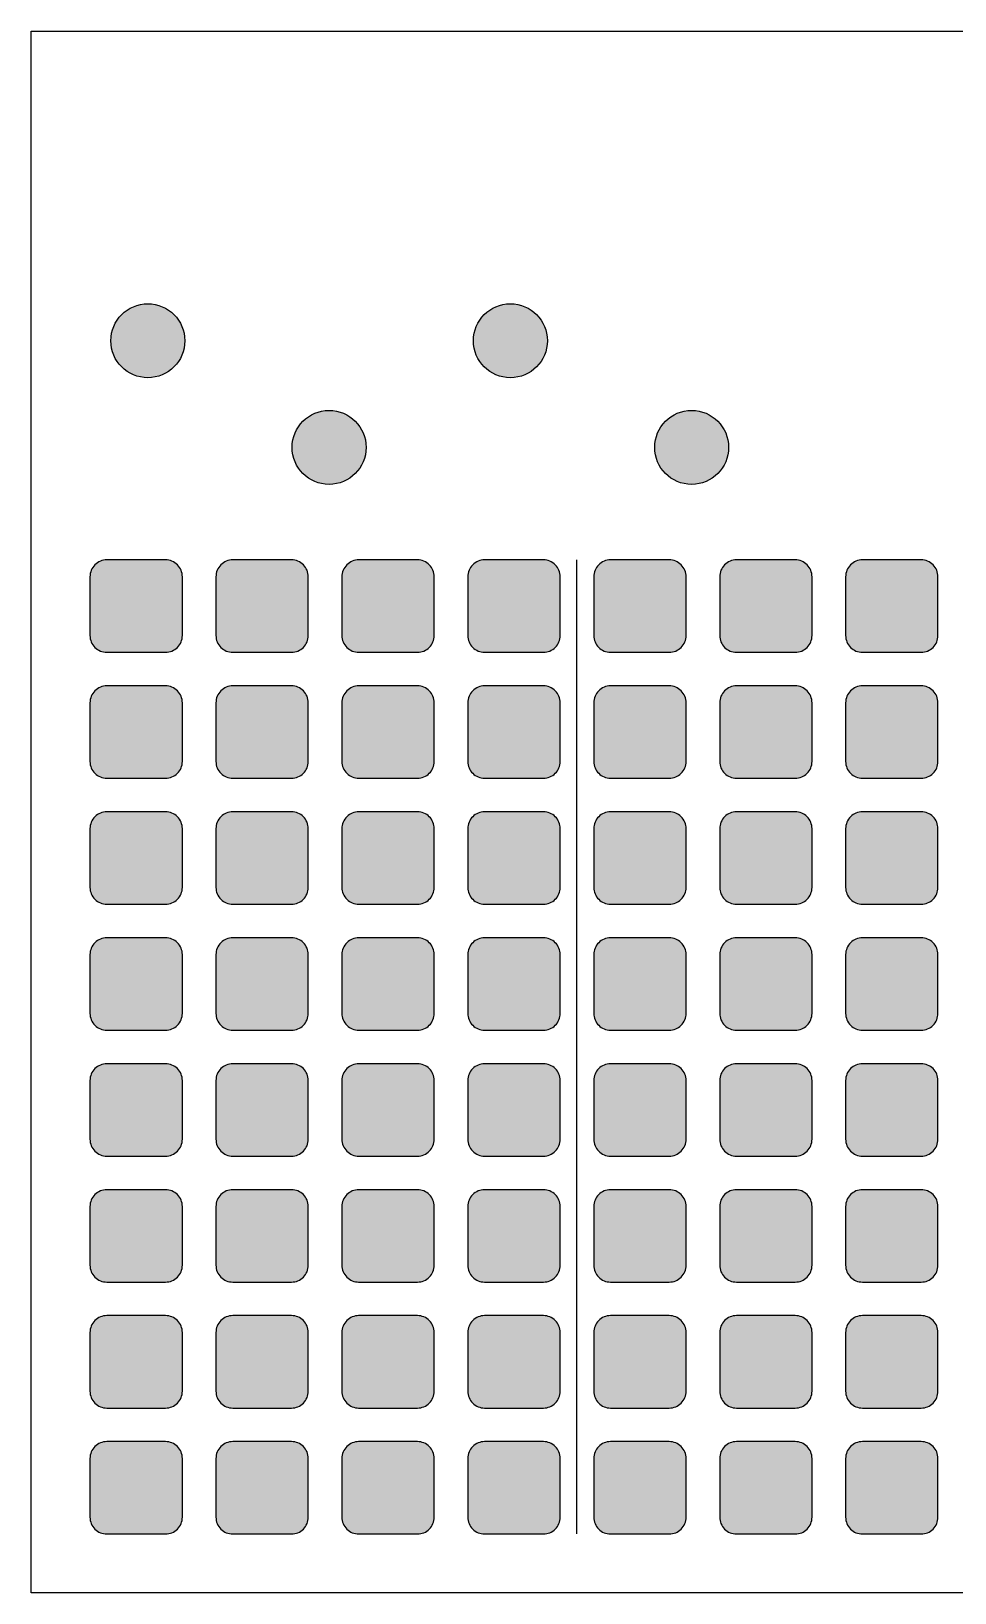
# Model space of a CAD drawing. Header units: millimetres. Extents: x -175 to 2286, y -1714 to 1134.
# Drawn here: x 294.4 to 404.4, y 948.3 to 1134.2 of the extents above; entities that cross this region are included whole.
import ezdxf

# ---------------------------------------------------------------- set-up
doc = ezdxf.new("R2010")
doc.units = ezdxf.units.MM
doc.layers.add('maingrid', color=7, linetype='Continuous')
doc.layers.add('panel', color=7, linetype='Continuous')

msp = doc.modelspace()

# ---------------------------------------------------------------- hatches: boundary and pattern name
h = msp.add_hatch(color=5)
h.dxf.hatch_style = 1
h.paths.add_polyline_path([(312.704, 1097.382, 1), (303.897, 1097.382, 1)])
h = msp.add_hatch(color=3)
h.dxf.hatch_style = 1
h.paths.add_polyline_path([(347.077, 1097.382, 1), (355.885, 1097.382, 1)])
h = msp.add_hatch(color=1)
h.dxf.hatch_style = 1
h.paths.add_polyline_path([(325.487, 1084.682, 1), (334.295, 1084.682, 1)])
at = {"true_color": 0xfffffe}
h = msp.add_hatch(color=7, dxfattribs=at)
h.dxf.hatch_style = 1
h.paths.add_polyline_path([(377.475, 1084.682, 1), (368.667, 1084.682, 1)])
at = {"layer": 'maingrid', "true_color": 0xfffffe}
h = msp.add_hatch(color=7, dxfattribs=at)
h.dxf.hatch_style = 1
h.paths.add_polyline_path([(312.411, 1069.281, 0.4142136), (310.411, 1071.281), (303.411, 1071.281, 0.4142136), (301.411, 1069.281), (301.411, 1062.281, 0.4142136), (303.411, 1060.281), (310.411, 1060.281, 0.4142136), (312.411, 1062.281)])
h = msp.add_hatch(color=7, dxfattribs=at)
h.dxf.hatch_style = 1
h.paths.add_polyline_path([(327.411, 1069.281, 0.4142136), (325.411, 1071.281), (318.411, 1071.281, 0.4142136), (316.411, 1069.281), (316.411, 1062.281, 0.4142136), (318.411, 1060.281), (325.411, 1060.281, 0.4142136), (327.411, 1062.281)])
h = msp.add_hatch(color=7, dxfattribs=at)
h.dxf.hatch_style = 1
h.paths.add_polyline_path([(342.411, 1069.281, 0.4142136), (340.411, 1071.281), (333.411, 1071.281, 0.4142136), (331.411, 1069.281), (331.411, 1062.281, 0.4142136), (333.411, 1060.281), (340.411, 1060.281, 0.4142136), (342.411, 1062.281)])
h = msp.add_hatch(color=7, dxfattribs=at)
h.dxf.hatch_style = 1
h.paths.add_polyline_path([(357.411, 1069.281, 0.4142136), (355.411, 1071.281), (348.411, 1071.281, 0.4142136), (346.411, 1069.281), (346.411, 1062.281, 0.4142136), (348.411, 1060.281), (355.411, 1060.281, 0.4142136), (357.411, 1062.281)])
at = {"layer": 'maingrid'}
h = msp.add_hatch(color=252, dxfattribs=at)
h.dxf.hatch_style = 1
h.paths.add_polyline_path([(372.411, 1069.281, 0.4142136), (370.411, 1071.281), (363.411, 1071.281, 0.4142136), (361.411, 1069.281), (361.411, 1062.281, 0.4142136), (363.411, 1060.281), (370.411, 1060.281, 0.4142136), (372.411, 1062.281)])
h = msp.add_hatch(color=252, dxfattribs=at)
h.dxf.hatch_style = 1
h.paths.add_polyline_path([(387.411, 1069.281, 0.4142136), (385.411, 1071.281), (378.411, 1071.281, 0.4142136), (376.411, 1069.281), (376.411, 1062.281, 0.4142136), (378.411, 1060.281), (385.411, 1060.281, 0.4142136), (387.411, 1062.281)])
h = msp.add_hatch(color=252, dxfattribs=at)
h.dxf.hatch_style = 1
h.paths.add_polyline_path([(402.411, 1069.281, 0.4142136), (400.411, 1071.281), (393.411, 1071.281, 0.4142136), (391.411, 1069.281), (391.411, 1062.281, 0.4142136), (393.411, 1060.281), (400.411, 1060.281, 0.4142136), (402.411, 1062.281)])
at = {"layer": 'maingrid', "true_color": 0xfffffe}
h = msp.add_hatch(color=7, dxfattribs=at)
h.dxf.hatch_style = 1
h.paths.add_polyline_path([(312.411, 1054.281, 0.4142136), (310.411, 1056.281), (303.411, 1056.281, 0.4142136), (301.411, 1054.281), (301.411, 1047.281, 0.4142136), (303.411, 1045.281), (310.411, 1045.281, 0.4142136), (312.411, 1047.281)])
h = msp.add_hatch(color=7, dxfattribs=at)
h.dxf.hatch_style = 1
h.paths.add_polyline_path([(327.411, 1054.281, 0.4142136), (325.411, 1056.281), (318.411, 1056.281, 0.4142136), (316.411, 1054.281), (316.411, 1047.281, 0.4142136), (318.411, 1045.281), (325.411, 1045.281, 0.4142136), (327.411, 1047.281)])
h = msp.add_hatch(color=7, dxfattribs=at)
h.dxf.hatch_style = 1
h.paths.add_polyline_path([(342.411, 1054.281, 0.4142136), (340.411, 1056.281), (333.411, 1056.281, 0.4142136), (331.411, 1054.281), (331.411, 1047.281, 0.4142136), (333.411, 1045.281), (340.411, 1045.281, 0.4142136), (342.411, 1047.281)])
h = msp.add_hatch(color=7, dxfattribs=at)
h.dxf.hatch_style = 1
h.paths.add_polyline_path([(357.411, 1054.281, 0.4142136), (355.411, 1056.281), (348.411, 1056.281, 0.4142136), (346.411, 1054.281), (346.411, 1047.281, 0.4142136), (348.411, 1045.281), (355.411, 1045.281, 0.4142136), (357.411, 1047.281)])
at = {"layer": 'maingrid'}
h = msp.add_hatch(color=252, dxfattribs=at)
h.dxf.hatch_style = 1
h.paths.add_polyline_path([(372.411, 1054.281, 0.4142136), (370.411, 1056.281), (363.411, 1056.281, 0.4142136), (361.411, 1054.281), (361.411, 1047.281, 0.4142136), (363.411, 1045.281), (370.411, 1045.281, 0.4142136), (372.411, 1047.281)])
h = msp.add_hatch(color=252, dxfattribs=at)
h.dxf.hatch_style = 1
h.paths.add_polyline_path([(387.411, 1054.281, 0.4142136), (385.411, 1056.281), (378.411, 1056.281, 0.4142136), (376.411, 1054.281), (376.411, 1047.281, 0.4142136), (378.411, 1045.281), (385.411, 1045.281, 0.4142136), (387.411, 1047.281)])
h = msp.add_hatch(color=252, dxfattribs=at)
h.dxf.hatch_style = 1
h.paths.add_polyline_path([(402.411, 1054.281, 0.4142136), (400.411, 1056.281), (393.411, 1056.281, 0.4142136), (391.411, 1054.281), (391.411, 1047.281, 0.4142136), (393.411, 1045.281), (400.411, 1045.281, 0.4142136), (402.411, 1047.281)])
at = {"layer": 'maingrid', "true_color": 0xfffffe}
h = msp.add_hatch(color=7, dxfattribs=at)
h.dxf.hatch_style = 1
h.paths.add_polyline_path([(312.411, 1039.281, 0.4142136), (310.411, 1041.281), (303.411, 1041.281, 0.4142136), (301.411, 1039.281), (301.411, 1032.281, 0.4142136), (303.411, 1030.281), (310.411, 1030.281, 0.4142136), (312.411, 1032.281)])
h = msp.add_hatch(color=7, dxfattribs=at)
h.dxf.hatch_style = 1
h.paths.add_polyline_path([(327.411, 1039.281, 0.4142136), (325.411, 1041.281), (318.411, 1041.281, 0.4142136), (316.411, 1039.281), (316.411, 1032.281, 0.4142136), (318.411, 1030.281), (325.411, 1030.281, 0.4142136), (327.411, 1032.281)])
h = msp.add_hatch(color=7, dxfattribs=at)
h.dxf.hatch_style = 1
h.paths.add_polyline_path([(342.411, 1039.281, 0.4142136), (340.411, 1041.281), (333.411, 1041.281, 0.4142136), (331.411, 1039.281), (331.411, 1032.281, 0.4142136), (333.411, 1030.281), (340.411, 1030.281, 0.4142136), (342.411, 1032.281)])
h = msp.add_hatch(color=7, dxfattribs=at)
h.dxf.hatch_style = 1
h.paths.add_polyline_path([(357.411, 1039.281, 0.4142136), (355.411, 1041.281), (348.411, 1041.281, 0.4142136), (346.411, 1039.281), (346.411, 1032.281, 0.4142136), (348.411, 1030.281), (355.411, 1030.281, 0.4142136), (357.411, 1032.281)])
at = {"layer": 'maingrid'}
h = msp.add_hatch(color=252, dxfattribs=at)
h.dxf.hatch_style = 1
h.paths.add_polyline_path([(372.411, 1039.281, 0.4142136), (370.411, 1041.281), (363.411, 1041.281, 0.4142136), (361.411, 1039.281), (361.411, 1032.281, 0.4142136), (363.411, 1030.281), (370.411, 1030.281, 0.4142136), (372.411, 1032.281)])
h = msp.add_hatch(color=252, dxfattribs=at)
h.dxf.hatch_style = 1
h.paths.add_polyline_path([(387.411, 1039.281, 0.4142136), (385.411, 1041.281), (378.411, 1041.281, 0.4142136), (376.411, 1039.281), (376.411, 1032.281, 0.4142136), (378.411, 1030.281), (385.411, 1030.281, 0.4142136), (387.411, 1032.281)])
h = msp.add_hatch(color=252, dxfattribs=at)
h.dxf.hatch_style = 1
h.paths.add_polyline_path([(402.411, 1039.281, 0.4142136), (400.411, 1041.281), (393.411, 1041.281, 0.4142136), (391.411, 1039.281), (391.411, 1032.281, 0.4142136), (393.411, 1030.281), (400.411, 1030.281, 0.4142136), (402.411, 1032.281)])
at = {"layer": 'maingrid', "true_color": 0xfffffe}
h = msp.add_hatch(color=7, dxfattribs=at)
h.dxf.hatch_style = 1
h.paths.add_polyline_path([(312.411, 1024.281, 0.4142136), (310.411, 1026.281), (303.411, 1026.281, 0.4142136), (301.411, 1024.281), (301.411, 1017.281, 0.4142136), (303.411, 1015.281), (310.411, 1015.281, 0.4142136), (312.411, 1017.281)])
h = msp.add_hatch(color=7, dxfattribs=at)
h.dxf.hatch_style = 1
h.paths.add_polyline_path([(327.411, 1024.281, 0.4142136), (325.411, 1026.281), (318.411, 1026.281, 0.4142136), (316.411, 1024.281), (316.411, 1017.281, 0.4142136), (318.411, 1015.281), (325.411, 1015.281, 0.4142136), (327.411, 1017.281)])
h = msp.add_hatch(color=7, dxfattribs=at)
h.dxf.hatch_style = 1
h.paths.add_polyline_path([(342.411, 1024.281, 0.4142136), (340.411, 1026.281), (333.411, 1026.281, 0.4142136), (331.411, 1024.281), (331.411, 1017.281, 0.4142136), (333.411, 1015.281), (340.411, 1015.281, 0.4142136), (342.411, 1017.281)])
h = msp.add_hatch(color=7, dxfattribs=at)
h.dxf.hatch_style = 1
h.paths.add_polyline_path([(357.411, 1024.281, 0.4142136), (355.411, 1026.281), (348.411, 1026.281, 0.4142136), (346.411, 1024.281), (346.411, 1017.281, 0.4142136), (348.411, 1015.281), (355.411, 1015.281, 0.4142136), (357.411, 1017.281)])
at = {"layer": 'maingrid'}
h = msp.add_hatch(color=252, dxfattribs=at)
h.dxf.hatch_style = 1
h.paths.add_polyline_path([(372.411, 1024.281, 0.4142136), (370.411, 1026.281), (363.411, 1026.281, 0.4142136), (361.411, 1024.281), (361.411, 1017.281, 0.4142136), (363.411, 1015.281), (370.411, 1015.281, 0.4142136), (372.411, 1017.281)])
h = msp.add_hatch(color=252, dxfattribs=at)
h.dxf.hatch_style = 1
h.paths.add_polyline_path([(387.411, 1024.281, 0.4142136), (385.411, 1026.281), (378.411, 1026.281, 0.4142136), (376.411, 1024.281), (376.411, 1017.281, 0.4142136), (378.411, 1015.281), (385.411, 1015.281, 0.4142136), (387.411, 1017.281)])
h = msp.add_hatch(color=252, dxfattribs=at)
h.dxf.hatch_style = 1
h.paths.add_polyline_path([(402.411, 1024.281, 0.4142136), (400.411, 1026.281), (393.411, 1026.281, 0.4142136), (391.411, 1024.281), (391.411, 1017.281, 0.4142136), (393.411, 1015.281), (400.411, 1015.281, 0.4142136), (402.411, 1017.281)])
at = {"layer": 'maingrid', "true_color": 0xfffffe}
h = msp.add_hatch(color=7, dxfattribs=at)
h.dxf.hatch_style = 1
h.paths.add_polyline_path([(312.411, 1009.281, 0.4142136), (310.411, 1011.281), (303.411, 1011.281, 0.4142136), (301.411, 1009.281), (301.411, 1002.281, 0.4142136), (303.411, 1000.281), (310.411, 1000.281, 0.4142136), (312.411, 1002.281)])
h = msp.add_hatch(color=7, dxfattribs=at)
h.dxf.hatch_style = 1
h.paths.add_polyline_path([(327.411, 1009.281, 0.4142136), (325.411, 1011.281), (318.411, 1011.281, 0.4142136), (316.411, 1009.281), (316.411, 1002.281, 0.4142136), (318.411, 1000.281), (325.411, 1000.281, 0.4142136), (327.411, 1002.281)])
h = msp.add_hatch(color=7, dxfattribs=at)
h.dxf.hatch_style = 1
h.paths.add_polyline_path([(342.411, 1009.281, 0.4142136), (340.411, 1011.281), (333.411, 1011.281, 0.4142136), (331.411, 1009.281), (331.411, 1002.281, 0.4142136), (333.411, 1000.281), (340.411, 1000.281, 0.4142136), (342.411, 1002.281)])
h = msp.add_hatch(color=7, dxfattribs=at)
h.dxf.hatch_style = 1
h.paths.add_polyline_path([(357.411, 1009.281, 0.4142136), (355.411, 1011.281), (348.411, 1011.281, 0.4142136), (346.411, 1009.281), (346.411, 1002.281, 0.4142136), (348.411, 1000.281), (355.411, 1000.281, 0.4142136), (357.411, 1002.281)])
at = {"layer": 'maingrid'}
h = msp.add_hatch(color=252, dxfattribs=at)
h.dxf.hatch_style = 1
h.paths.add_polyline_path([(372.411, 1009.281, 0.4142136), (370.411, 1011.281), (363.411, 1011.281, 0.4142136), (361.411, 1009.281), (361.411, 1002.281, 0.4142136), (363.411, 1000.281), (370.411, 1000.281, 0.4142136), (372.411, 1002.281)])
h = msp.add_hatch(color=252, dxfattribs=at)
h.dxf.hatch_style = 1
h.paths.add_polyline_path([(387.411, 1009.281, 0.4142136), (385.411, 1011.281), (378.411, 1011.281, 0.4142136), (376.411, 1009.281), (376.411, 1002.281, 0.4142136), (378.411, 1000.281), (385.411, 1000.281, 0.4142136), (387.411, 1002.281)])
h = msp.add_hatch(color=252, dxfattribs=at)
h.dxf.hatch_style = 1
h.paths.add_polyline_path([(402.411, 1009.281, 0.4142136), (400.411, 1011.281), (393.411, 1011.281, 0.4142136), (391.411, 1009.281), (391.411, 1002.281, 0.4142136), (393.411, 1000.281), (400.411, 1000.281, 0.4142136), (402.411, 1002.281)])
at = {"layer": 'maingrid', "true_color": 0xfffffe}
h = msp.add_hatch(color=7, dxfattribs=at)
h.dxf.hatch_style = 1
h.paths.add_polyline_path([(312.411, 994.281, 0.4142136), (310.411, 996.281), (303.411, 996.281, 0.4142136), (301.411, 994.281), (301.411, 987.281, 0.4142136), (303.411, 985.281), (310.411, 985.281, 0.4142136), (312.411, 987.281)])
h = msp.add_hatch(color=7, dxfattribs=at)
h.dxf.hatch_style = 1
h.paths.add_polyline_path([(327.411, 994.281, 0.4142136), (325.411, 996.281), (318.411, 996.281, 0.4142136), (316.411, 994.281), (316.411, 987.281, 0.4142136), (318.411, 985.281), (325.411, 985.281, 0.4142136), (327.411, 987.281)])
h = msp.add_hatch(color=7, dxfattribs=at)
h.dxf.hatch_style = 1
h.paths.add_polyline_path([(342.411, 994.281, 0.4142136), (340.411, 996.281), (333.411, 996.281, 0.4142136), (331.411, 994.281), (331.411, 987.281, 0.4142136), (333.411, 985.281), (340.411, 985.281, 0.4142136), (342.411, 987.281)])
h = msp.add_hatch(color=7, dxfattribs=at)
h.dxf.hatch_style = 1
h.paths.add_polyline_path([(357.411, 994.281, 0.4142136), (355.411, 996.281), (348.411, 996.281, 0.4142136), (346.411, 994.281), (346.411, 987.281, 0.4142136), (348.411, 985.281), (355.411, 985.281, 0.4142136), (357.411, 987.281)])
at = {"layer": 'maingrid'}
h = msp.add_hatch(color=252, dxfattribs=at)
h.dxf.hatch_style = 1
h.paths.add_polyline_path([(372.411, 994.281, 0.4142136), (370.411, 996.281), (363.411, 996.281, 0.4142136), (361.411, 994.281), (361.411, 987.281, 0.4142136), (363.411, 985.281), (370.411, 985.281, 0.4142136), (372.411, 987.281)])
h = msp.add_hatch(color=252, dxfattribs=at)
h.dxf.hatch_style = 1
h.paths.add_polyline_path([(387.411, 994.281, 0.4142136), (385.411, 996.281), (378.411, 996.281, 0.4142136), (376.411, 994.281), (376.411, 987.281, 0.4142136), (378.411, 985.281), (385.411, 985.281, 0.4142136), (387.411, 987.281)])
h = msp.add_hatch(color=252, dxfattribs=at)
h.dxf.hatch_style = 1
h.paths.add_polyline_path([(402.411, 994.281, 0.4142136), (400.411, 996.281), (393.411, 996.281, 0.4142136), (391.411, 994.281), (391.411, 987.281, 0.4142136), (393.411, 985.281), (400.411, 985.281, 0.4142136), (402.411, 987.281)])
at = {"layer": 'maingrid', "true_color": 0xfffffe}
h = msp.add_hatch(color=7, dxfattribs=at)
h.dxf.hatch_style = 1
h.paths.add_polyline_path([(312.411, 979.281, 0.4142136), (310.411, 981.281), (303.411, 981.281, 0.4142136), (301.411, 979.281), (301.411, 972.281, 0.4142136), (303.411, 970.281), (310.411, 970.281, 0.4142136), (312.411, 972.281)])
h = msp.add_hatch(color=7, dxfattribs=at)
h.dxf.hatch_style = 1
h.paths.add_polyline_path([(327.411, 979.281, 0.4142136), (325.411, 981.281), (318.411, 981.281, 0.4142136), (316.411, 979.281), (316.411, 972.281, 0.4142136), (318.411, 970.281), (325.411, 970.281, 0.4142136), (327.411, 972.281)])
h = msp.add_hatch(color=7, dxfattribs=at)
h.dxf.hatch_style = 1
h.paths.add_polyline_path([(342.411, 979.281, 0.4142136), (340.411, 981.281), (333.411, 981.281, 0.4142136), (331.411, 979.281), (331.411, 972.281, 0.4142136), (333.411, 970.281), (340.411, 970.281, 0.4142136), (342.411, 972.281)])
h = msp.add_hatch(color=7, dxfattribs=at)
h.dxf.hatch_style = 1
h.paths.add_polyline_path([(357.411, 979.281, 0.4142136), (355.411, 981.281), (348.411, 981.281, 0.4142136), (346.411, 979.281), (346.411, 972.281, 0.4142136), (348.411, 970.281), (355.411, 970.281, 0.4142136), (357.411, 972.281)])
at = {"layer": 'maingrid'}
h = msp.add_hatch(color=252, dxfattribs=at)
h.dxf.hatch_style = 1
h.paths.add_polyline_path([(372.411, 979.281, 0.4142136), (370.411, 981.281), (363.411, 981.281, 0.4142136), (361.411, 979.281), (361.411, 972.281, 0.4142136), (363.411, 970.281), (370.411, 970.281, 0.4142136), (372.411, 972.281)])
h = msp.add_hatch(color=252, dxfattribs=at)
h.dxf.hatch_style = 1
h.paths.add_polyline_path([(387.411, 979.281, 0.4142136), (385.411, 981.281), (378.411, 981.281, 0.4142136), (376.411, 979.281), (376.411, 972.281, 0.4142136), (378.411, 970.281), (385.411, 970.281, 0.4142136), (387.411, 972.281)])
h = msp.add_hatch(color=252, dxfattribs=at)
h.dxf.hatch_style = 1
h.paths.add_polyline_path([(402.411, 979.281, 0.4142136), (400.411, 981.281), (393.411, 981.281, 0.4142136), (391.411, 979.281), (391.411, 972.281, 0.4142136), (393.411, 970.281), (400.411, 970.281, 0.4142136), (402.411, 972.281)])
at = {"layer": 'maingrid', "true_color": 0xfffffe}
h = msp.add_hatch(color=7, dxfattribs=at)
h.dxf.hatch_style = 1
h.paths.add_polyline_path([(312.411, 964.281, 0.4142136), (310.411, 966.281), (303.411, 966.281, 0.4142136), (301.411, 964.281), (301.411, 957.281, 0.4142136), (303.411, 955.281), (310.411, 955.281, 0.4142136), (312.411, 957.281)])
h = msp.add_hatch(color=7, dxfattribs=at)
h.dxf.hatch_style = 1
h.paths.add_polyline_path([(327.411, 964.281, 0.4142136), (325.411, 966.281), (318.411, 966.281, 0.4142136), (316.411, 964.281), (316.411, 957.281, 0.4142136), (318.411, 955.281), (325.411, 955.281, 0.4142136), (327.411, 957.281)])
h = msp.add_hatch(color=7, dxfattribs=at)
h.dxf.hatch_style = 1
h.paths.add_polyline_path([(342.411, 964.281, 0.4142136), (340.411, 966.281), (333.411, 966.281, 0.4142136), (331.411, 964.281), (331.411, 957.281, 0.4142136), (333.411, 955.281), (340.411, 955.281, 0.4142136), (342.411, 957.281)])
h = msp.add_hatch(color=7, dxfattribs=at)
h.dxf.hatch_style = 1
h.paths.add_polyline_path([(357.411, 964.281, 0.4142136), (355.411, 966.281), (348.411, 966.281, 0.4142136), (346.411, 964.281), (346.411, 957.281, 0.4142136), (348.411, 955.281), (355.411, 955.281, 0.4142136), (357.411, 957.281)])
at = {"layer": 'maingrid'}
h = msp.add_hatch(color=252, dxfattribs=at)
h.dxf.hatch_style = 1
h.paths.add_polyline_path([(372.411, 964.281, 0.4142136), (370.411, 966.281), (363.411, 966.281, 0.4142136), (361.411, 964.281), (361.411, 957.281, 0.4142136), (363.411, 955.281), (370.411, 955.281, 0.4142136), (372.411, 957.281)])
h = msp.add_hatch(color=252, dxfattribs=at)
h.dxf.hatch_style = 1
h.paths.add_polyline_path([(387.411, 964.281, 0.4142136), (385.411, 966.281), (378.411, 966.281, 0.4142136), (376.411, 964.281), (376.411, 957.281, 0.4142136), (378.411, 955.281), (385.411, 955.281, 0.4142136), (387.411, 957.281)])
h = msp.add_hatch(color=252, dxfattribs=at)
h.dxf.hatch_style = 1
h.paths.add_polyline_path([(402.411, 964.281, 0.4142136), (400.411, 966.281), (393.411, 966.281, 0.4142136), (391.411, 964.281), (391.411, 957.281, 0.4142136), (393.411, 955.281), (400.411, 955.281, 0.4142136), (402.411, 957.281)])

# ---------------------------------------------------------------- linework, layer by layer
msp.add_line((359.411, 955.281), (359.411, 1071.281))
msp.add_lwpolyline([(294.411, 1134.241), (604.411, 1134.241), (604.411, 948.281), (294.411, 948.281)], close=True)
for centre in [(308.301, 1097.382), (351.481, 1097.382), (329.891, 1084.682), (373.071, 1084.682)]:
    msp.add_circle(centre, 4.404)
at = {"layer": 'panel'}
for points in [[(303.411, 1060.281), (310.411, 1060.281, 0.4142136), (312.411, 1062.281), (312.411, 1069.281, 0.4142136), (310.411, 1071.281), (303.411, 1071.281, 0.4142136), (301.411, 1069.281), (301.411, 1062.281, 0.4142136)], [(318.411, 1060.281), (325.411, 1060.281, 0.4142136), (327.411, 1062.281), (327.411, 1069.281, 0.4142136), (325.411, 1071.281), (318.411, 1071.281, 0.4142136), (316.411, 1069.281), (316.411, 1062.281, 0.4142136)], [(333.411, 1060.281), (340.411, 1060.281, 0.4142136), (342.411, 1062.281), (342.411, 1069.281, 0.4142136), (340.411, 1071.281), (333.411, 1071.281, 0.4142136), (331.411, 1069.281), (331.411, 1062.281, 0.4142136)], [(348.411, 1060.281), (355.411, 1060.281, 0.4142136), (357.411, 1062.281), (357.411, 1069.281, 0.4142136), (355.411, 1071.281), (348.411, 1071.281, 0.4142136), (346.411, 1069.281), (346.411, 1062.281, 0.4142136)], [(363.411, 1060.281), (370.411, 1060.281, 0.4142136), (372.411, 1062.281), (372.411, 1069.281, 0.4142136), (370.411, 1071.281), (363.411, 1071.281, 0.4142136), (361.411, 1069.281), (361.411, 1062.281, 0.4142136)], [(378.411, 1060.281), (385.411, 1060.281, 0.4142136), (387.411, 1062.281), (387.411, 1069.281, 0.4142136), (385.411, 1071.281), (378.411, 1071.281, 0.4142136), (376.411, 1069.281), (376.411, 1062.281, 0.4142136)], [(393.411, 1060.281), (400.411, 1060.281, 0.4142136), (402.411, 1062.281), (402.411, 1069.281, 0.4142136), (400.411, 1071.281), (393.411, 1071.281, 0.4142136), (391.411, 1069.281), (391.411, 1062.281, 0.4142136)], [(303.411, 1045.281), (310.411, 1045.281, 0.4142136), (312.411, 1047.281), (312.411, 1054.281, 0.4142136), (310.411, 1056.281), (303.411, 1056.281, 0.4142136), (301.411, 1054.281), (301.411, 1047.281, 0.4142136)], [(318.411, 1045.281), (325.411, 1045.281, 0.4142136), (327.411, 1047.281), (327.411, 1054.281, 0.4142136), (325.411, 1056.281), (318.411, 1056.281, 0.4142136), (316.411, 1054.281), (316.411, 1047.281, 0.4142136)], [(333.411, 1045.281), (340.411, 1045.281, 0.4142136), (342.411, 1047.281), (342.411, 1054.281, 0.4142136), (340.411, 1056.281), (333.411, 1056.281, 0.4142136), (331.411, 1054.281), (331.411, 1047.281, 0.4142136)], [(348.411, 1045.281), (355.411, 1045.281, 0.4142136), (357.411, 1047.281), (357.411, 1054.281, 0.4142136), (355.411, 1056.281), (348.411, 1056.281, 0.4142136), (346.411, 1054.281), (346.411, 1047.281, 0.4142136)], [(363.411, 1045.281), (370.411, 1045.281, 0.4142136), (372.411, 1047.281), (372.411, 1054.281, 0.4142136), (370.411, 1056.281), (363.411, 1056.281, 0.4142136), (361.411, 1054.281), (361.411, 1047.281, 0.4142136)], [(378.411, 1045.281), (385.411, 1045.281, 0.4142136), (387.411, 1047.281), (387.411, 1054.281, 0.4142136), (385.411, 1056.281), (378.411, 1056.281, 0.4142136), (376.411, 1054.281), (376.411, 1047.281, 0.4142136)], [(393.411, 1045.281), (400.411, 1045.281, 0.4142136), (402.411, 1047.281), (402.411, 1054.281, 0.4142136), (400.411, 1056.281), (393.411, 1056.281, 0.4142136), (391.411, 1054.281), (391.411, 1047.281, 0.4142136)], [(303.411, 1030.281), (310.411, 1030.281, 0.4142136), (312.411, 1032.281), (312.411, 1039.281, 0.4142136), (310.411, 1041.281), (303.411, 1041.281, 0.4142136), (301.411, 1039.281), (301.411, 1032.281, 0.4142136)], [(318.411, 1030.281), (325.411, 1030.281, 0.4142136), (327.411, 1032.281), (327.411, 1039.281, 0.4142136), (325.411, 1041.281), (318.411, 1041.281, 0.4142136), (316.411, 1039.281), (316.411, 1032.281, 0.4142136)], [(333.411, 1030.281), (340.411, 1030.281, 0.4142136), (342.411, 1032.281), (342.411, 1039.281, 0.4142136), (340.411, 1041.281), (333.411, 1041.281, 0.4142136), (331.411, 1039.281), (331.411, 1032.281, 0.4142136)], [(348.411, 1030.281), (355.411, 1030.281, 0.4142136), (357.411, 1032.281), (357.411, 1039.281, 0.4142136), (355.411, 1041.281), (348.411, 1041.281, 0.4142136), (346.411, 1039.281), (346.411, 1032.281, 0.4142136)], [(363.411, 1030.281), (370.411, 1030.281, 0.4142136), (372.411, 1032.281), (372.411, 1039.281, 0.4142136), (370.411, 1041.281), (363.411, 1041.281, 0.4142136), (361.411, 1039.281), (361.411, 1032.281, 0.4142136)], [(378.411, 1030.281), (385.411, 1030.281, 0.4142136), (387.411, 1032.281), (387.411, 1039.281, 0.4142136), (385.411, 1041.281), (378.411, 1041.281, 0.4142136), (376.411, 1039.281), (376.411, 1032.281, 0.4142136)], [(393.411, 1030.281), (400.411, 1030.281, 0.4142136), (402.411, 1032.281), (402.411, 1039.281, 0.4142136), (400.411, 1041.281), (393.411, 1041.281, 0.4142136), (391.411, 1039.281), (391.411, 1032.281, 0.4142136)], [(303.411, 1015.281), (310.411, 1015.281, 0.4142136), (312.411, 1017.281), (312.411, 1024.281, 0.4142136), (310.411, 1026.281), (303.411, 1026.281, 0.4142136), (301.411, 1024.281), (301.411, 1017.281, 0.4142136)], [(318.411, 1015.281), (325.411, 1015.281, 0.4142136), (327.411, 1017.281), (327.411, 1024.281, 0.4142136), (325.411, 1026.281), (318.411, 1026.281, 0.4142136), (316.411, 1024.281), (316.411, 1017.281, 0.4142136)], [(333.411, 1015.281), (340.411, 1015.281, 0.4142136), (342.411, 1017.281), (342.411, 1024.281, 0.4142136), (340.411, 1026.281), (333.411, 1026.281, 0.4142136), (331.411, 1024.281), (331.411, 1017.281, 0.4142136)], [(348.411, 1015.281), (355.411, 1015.281, 0.4142136), (357.411, 1017.281), (357.411, 1024.281, 0.4142136), (355.411, 1026.281), (348.411, 1026.281, 0.4142136), (346.411, 1024.281), (346.411, 1017.281, 0.4142136)], [(363.411, 1015.281), (370.411, 1015.281, 0.4142136), (372.411, 1017.281), (372.411, 1024.281, 0.4142136), (370.411, 1026.281), (363.411, 1026.281, 0.4142136), (361.411, 1024.281), (361.411, 1017.281, 0.4142136)], [(378.411, 1015.281), (385.411, 1015.281, 0.4142136), (387.411, 1017.281), (387.411, 1024.281, 0.4142136), (385.411, 1026.281), (378.411, 1026.281, 0.4142136), (376.411, 1024.281), (376.411, 1017.281, 0.4142136)], [(393.411, 1015.281), (400.411, 1015.281, 0.4142136), (402.411, 1017.281), (402.411, 1024.281, 0.4142136), (400.411, 1026.281), (393.411, 1026.281, 0.4142136), (391.411, 1024.281), (391.411, 1017.281, 0.4142136)], [(303.411, 1000.281), (310.411, 1000.281, 0.4142136), (312.411, 1002.281), (312.411, 1009.281, 0.4142136), (310.411, 1011.281), (303.411, 1011.281, 0.4142136), (301.411, 1009.281), (301.411, 1002.281, 0.4142136)], [(318.411, 1000.281), (325.411, 1000.281, 0.4142136), (327.411, 1002.281), (327.411, 1009.281, 0.4142136), (325.411, 1011.281), (318.411, 1011.281, 0.4142136), (316.411, 1009.281), (316.411, 1002.281, 0.4142136)], [(333.411, 1000.281), (340.411, 1000.281, 0.4142136), (342.411, 1002.281), (342.411, 1009.281, 0.4142136), (340.411, 1011.281), (333.411, 1011.281, 0.4142136), (331.411, 1009.281), (331.411, 1002.281, 0.4142136)], [(348.411, 1000.281), (355.411, 1000.281, 0.4142136), (357.411, 1002.281), (357.411, 1009.281, 0.4142136), (355.411, 1011.281), (348.411, 1011.281, 0.4142136), (346.411, 1009.281), (346.411, 1002.281, 0.4142136)], [(363.411, 1000.281), (370.411, 1000.281, 0.4142136), (372.411, 1002.281), (372.411, 1009.281, 0.4142136), (370.411, 1011.281), (363.411, 1011.281, 0.4142136), (361.411, 1009.281), (361.411, 1002.281, 0.4142136)], [(378.411, 1000.281), (385.411, 1000.281, 0.4142136), (387.411, 1002.281), (387.411, 1009.281, 0.4142136), (385.411, 1011.281), (378.411, 1011.281, 0.4142136), (376.411, 1009.281), (376.411, 1002.281, 0.4142136)], [(393.411, 1000.281), (400.411, 1000.281, 0.4142136), (402.411, 1002.281), (402.411, 1009.281, 0.4142136), (400.411, 1011.281), (393.411, 1011.281, 0.4142136), (391.411, 1009.281), (391.411, 1002.281, 0.4142136)], [(303.411, 985.281), (310.411, 985.281, 0.4142136), (312.411, 987.281), (312.411, 994.281, 0.4142136), (310.411, 996.281), (303.411, 996.281, 0.4142136), (301.411, 994.281), (301.411, 987.281, 0.4142136)], [(318.411, 985.281), (325.411, 985.281, 0.4142136), (327.411, 987.281), (327.411, 994.281, 0.4142136), (325.411, 996.281), (318.411, 996.281, 0.4142136), (316.411, 994.281), (316.411, 987.281, 0.4142136)], [(333.411, 985.281), (340.411, 985.281, 0.4142136), (342.411, 987.281), (342.411, 994.281, 0.4142136), (340.411, 996.281), (333.411, 996.281, 0.4142136), (331.411, 994.281), (331.411, 987.281, 0.4142136)], [(348.411, 985.281), (355.411, 985.281, 0.4142136), (357.411, 987.281), (357.411, 994.281, 0.4142136), (355.411, 996.281), (348.411, 996.281, 0.4142136), (346.411, 994.281), (346.411, 987.281, 0.4142136)], [(363.411, 985.281), (370.411, 985.281, 0.4142136), (372.411, 987.281), (372.411, 994.281, 0.4142136), (370.411, 996.281), (363.411, 996.281, 0.4142136), (361.411, 994.281), (361.411, 987.281, 0.4142136)], [(378.411, 985.281), (385.411, 985.281, 0.4142136), (387.411, 987.281), (387.411, 994.281, 0.4142136), (385.411, 996.281), (378.411, 996.281, 0.4142136), (376.411, 994.281), (376.411, 987.281, 0.4142136)], [(393.411, 985.281), (400.411, 985.281, 0.4142136), (402.411, 987.281), (402.411, 994.281, 0.4142136), (400.411, 996.281), (393.411, 996.281, 0.4142136), (391.411, 994.281), (391.411, 987.281, 0.4142136)], [(303.411, 970.281), (310.411, 970.281, 0.4142136), (312.411, 972.281), (312.411, 979.281, 0.4142136), (310.411, 981.281), (303.411, 981.281, 0.4142136), (301.411, 979.281), (301.411, 972.281, 0.4142136)], [(318.411, 970.281), (325.411, 970.281, 0.4142136), (327.411, 972.281), (327.411, 979.281, 0.4142136), (325.411, 981.281), (318.411, 981.281, 0.4142136), (316.411, 979.281), (316.411, 972.281, 0.4142136)], [(333.411, 970.281), (340.411, 970.281, 0.4142136), (342.411, 972.281), (342.411, 979.281, 0.4142136), (340.411, 981.281), (333.411, 981.281, 0.4142136), (331.411, 979.281), (331.411, 972.281, 0.4142136)], [(348.411, 970.281), (355.411, 970.281, 0.4142136), (357.411, 972.281), (357.411, 979.281, 0.4142136), (355.411, 981.281), (348.411, 981.281, 0.4142136), (346.411, 979.281), (346.411, 972.281, 0.4142136)], [(363.411, 970.281), (370.411, 970.281, 0.4142136), (372.411, 972.281), (372.411, 979.281, 0.4142136), (370.411, 981.281), (363.411, 981.281, 0.4142136), (361.411, 979.281), (361.411, 972.281, 0.4142136)], [(378.411, 970.281), (385.411, 970.281, 0.4142136), (387.411, 972.281), (387.411, 979.281, 0.4142136), (385.411, 981.281), (378.411, 981.281, 0.4142136), (376.411, 979.281), (376.411, 972.281, 0.4142136)], [(393.411, 970.281), (400.411, 970.281, 0.4142136), (402.411, 972.281), (402.411, 979.281, 0.4142136), (400.411, 981.281), (393.411, 981.281, 0.4142136), (391.411, 979.281), (391.411, 972.281, 0.4142136)], [(303.411, 955.281), (310.411, 955.281, 0.4142136), (312.411, 957.281), (312.411, 964.281, 0.4142136), (310.411, 966.281), (303.411, 966.281, 0.4142136), (301.411, 964.281), (301.411, 957.281, 0.4142136)], [(318.411, 955.281), (325.411, 955.281, 0.4142136), (327.411, 957.281), (327.411, 964.281, 0.4142136), (325.411, 966.281), (318.411, 966.281, 0.4142136), (316.411, 964.281), (316.411, 957.281, 0.4142136)], [(333.411, 955.281), (340.411, 955.281, 0.4142136), (342.411, 957.281), (342.411, 964.281, 0.4142136), (340.411, 966.281), (333.411, 966.281, 0.4142136), (331.411, 964.281), (331.411, 957.281, 0.4142136)], [(348.411, 955.281), (355.411, 955.281, 0.4142136), (357.411, 957.281), (357.411, 964.281, 0.4142136), (355.411, 966.281), (348.411, 966.281, 0.4142136), (346.411, 964.281), (346.411, 957.281, 0.4142136)], [(363.411, 955.281), (370.411, 955.281, 0.4142136), (372.411, 957.281), (372.411, 964.281, 0.4142136), (370.411, 966.281), (363.411, 966.281, 0.4142136), (361.411, 964.281), (361.411, 957.281, 0.4142136)], [(378.411, 955.281), (385.411, 955.281, 0.4142136), (387.411, 957.281), (387.411, 964.281, 0.4142136), (385.411, 966.281), (378.411, 966.281, 0.4142136), (376.411, 964.281), (376.411, 957.281, 0.4142136)], [(393.411, 955.281), (400.411, 955.281, 0.4142136), (402.411, 957.281), (402.411, 964.281, 0.4142136), (400.411, 966.281), (393.411, 966.281, 0.4142136), (391.411, 964.281), (391.411, 957.281, 0.4142136)]]:
    msp.add_lwpolyline(points, format="xyb", close=True, dxfattribs=at)

doc.saveas('drawing.dxf')
